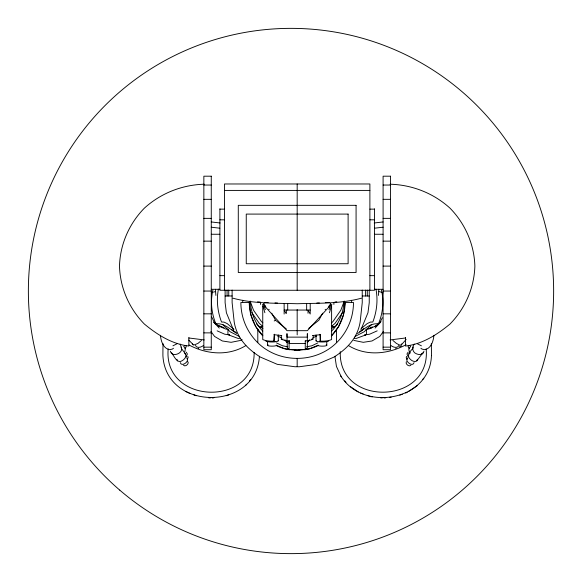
<?xml version="1.0" encoding="UTF-8"?>
<svg xmlns="http://www.w3.org/2000/svg" width="582" height="582" viewBox="0 0 582 582"><rect width="100%" height="100%" fill="white"/><g stroke="black" fill="none" stroke-linecap="round" stroke-linejoin="round"><path stroke-width="0.87" d="M225.11 290.12L225.11 302.669L226.398 312.752L233.477 329.943M225.11 296.012L227.06 295.991L227.067 290.091M227.06 295.991L228.748 295.983L228.748 290.083M232.116 290.076L232.116 302.618L234.219 322.122C236.939 338.149 247.19 348.764 260.489 357.137L277.287 364.339L294.936 366.747L299.424 366.747L317.066 364.339L333.864 357.137C347.163 348.764 357.413 338.149 360.134 322.122L362.244 302.618L362.237 290.083M242.738 301.993L242.738 300.283M378.482 295.43L378.787 289.261M168.183 348.894C162.953 404.388 254.96 407.575 254.145 352.488M340.266 351.579C338.149 407.349 431.386 404.927 426.169 348.894M250.456 302.189C250.995 312.869 255.112 323.41 262.744 331.056M433.917 335.297C433.452 341.016 431.102 348.749 424.525 349.673L422.045 349.098L420.881 348.254M240.017 338.164L238.154 338.462L227.918 334.65L227.969 329.325L225.583 329.012L218.134 325.811M262.06 335.087A47.913 47.913 0 0 1 249.263 302.487L240.868 302.487A56.309 56.309 0 0 0 257.36 342.303C278.538 363.75 315.815 363.75 336.993 342.303A56.309 56.309 0 0 0 353.485 302.487L345.09 302.487L343.46 314.891L338.673 326.444L331.514 335.778M414.078 362.608C412.805 367.591 403.908 360.855 407.735 357.879M417.418 359.29C417.163 362.87 412.34 361.444 410.71 359.647C406.061 356.402 409.772 351.288 412.944 348.494M259.434 356.279C255.847 411.663 165.557 410.994 162.902 355.427A487.476 487.461 0 0 1 163.04 343.686M431.451 355.427C430.098 400.518 364.165 412.289 341.263 376.692M218.425 289.116C216.249 300.086 217.566 311.617 221.531 322.028L223.997 322.086L227.242 323.636L233.891 329.347M381.028 321.62L375.244 326.204L368.777 329.012L366.384 329.325L366.442 334.65L356.199 338.462L354.336 338.164M414.209 344.057C411.525 347.527 412.485 352.67 416.85 353.98C419.367 355.129 423.761 354.598 423.929 351.186M212.903 290.098C210.226 301.287 211.462 313.247 215.886 323.832C224.128 322.806 230.356 329.463 236.823 333.53M329.339 305.448L328.161 307.798L307.332 330.678L287.028 330.678L266.192 307.798L265.021 305.448M329.477 312.73L331.827 304.422M273.984 341.125L274.355 334.286L273.984 341.125A7.755 1.491 0 0 1 269.772 341.117L265.967 340.674L262.751 339.568L262.751 306.227M305.252 341.023C308.329 340.244 315.226 340.826 313.043 335.472L320.369 334.708L320.369 341.125A7.755 1.491 0 0 0 324.589 341.117L328.394 340.674L331.609 339.568L331.609 306.227M229.213 335.145L229.424 334.505L229.09 335.094M329.012 309.697L330.896 304.262L330.46 303.506L329.012 307.158M344.268 301.047L340.805 310.257L332.802 321.751L331.493 322.857M392.857 340.397L396.393 343.416L399.536 345.017L400.685 345.126L401.762 343.926M360.876 329.943L367.962 312.752L369.243 302.669L369.243 290.134M184.821 351.855L185.425 348.502L184.174 347.199M398.968 345.417C397.579 348.72 392.879 347.287 390.806 345.424M382.279 317.75L379.617 323.294L375.077 328.081M308.111 341.059L307.332 342.674L309.5 339.844M322.646 313.196L318.892 320.187L308.693 328.394M412.798 347.963L413.351 347.032M408.389 345.41L408.178 346.916L409.401 348.676M406.563 356.38L406.207 357.413L407.109 359.443M406.352 361.648C405.014 363.888 409.233 367.402 410.921 365.154M416.872 360.884L422.867 352.728M383.443 331.354L379.799 336.432L372.036 340.965L363.263 342.318L353.791 340.39M342.587 312.549L335.072 323.345L331.602 326.276M186.095 356.897L187.375 354.023L186.247 352.161M187.251 359.443L188.146 357.413L187.797 356.38M331.609 331.056C339.241 323.41 343.358 312.869 343.897 302.189M245.408 385.648L246.593 384.266M249.547 380.912L250.726 379.522M422.612 379.537L423.791 378.198M401.449 344.755L406.149 339.444M363.757 328.517L361.829 330.511L359.632 331.711M337.786 323.898L335.974 325.833L331.442 328.554M183.672 346.654L184.45 345.861M184.952 348.676L186.175 346.916L185.964 345.41M361.044 328.757L367.118 323.636L370.356 322.086L372.822 322.028C376.794 311.617 378.104 300.086 375.936 289.116M371.462 324.705L364.15 331.798L355.136 336.411M201.503 340.397L197.967 343.416L193.668 345.126L188.794 340.106M287.232 341.699L287.232 347.84L289.108 349.695L305.252 349.695L307.354 347.84L307.354 341.561M176.95 343.802L172.934 345.817M377.383 324.785L380.599 322.319M173.472 348.254L172.316 349.098L169.828 349.673C163.251 348.749 160.901 341.016 160.436 335.297M203.547 345.424C201.474 347.287 196.774 348.72 195.392 345.417M357.53 333.53C363.997 329.463 370.225 322.806 378.467 323.832C382.891 313.247 384.127 301.287 381.45 290.098M408.717 391.424L417.294 385.648M410.186 347.199C407.807 348.356 408.993 351.543 410.368 353.048M408.113 352.161L406.978 354.023L408.258 356.897M408.891 353.914L409.59 353.449M421.739 353.892L422.437 353.434M274.202 320.98L275.461 320.187L286.344 328.939M242.119 339.539L240.119 340.528L231.098 342.318L222.317 340.965L214.554 336.432L210.91 331.354M259.805 327.542L262.489 326.087M260.365 327.484L262.591 326.298M317.845 342.907L311.879 345.773L306.598 346.807M312.665 337.887L316.703 336.047M377.201 330.845L369.628 334.206L366.442 334.65M399.31 346.894L401.689 345.846M372.495 326.946L370.312 327.717M245.837 345.599C228.355 356.271 206.581 354.453 189.048 345.01M370.945 328.095L372.458 327.448M374.713 326.466L376.219 325.811M211.281 292.892L212.874 292.237M317.001 345.693L309.58 348.771L297.176 350.4L290.338 349.506M406.12 344.682C388.361 354.271 366.289 356.497 348.523 345.599M226.238 395.716L228.741 394.836M399.79 395.12L402.293 394.232M405.618 392.996L407.284 392.406M282.99 339.088L281.317 339.364L281.317 335.472L273.984 334.708M325.12 309.464L325.6 309.326M361.509 298.173C340.637 303.877 318.63 303.069 297.176 303.731C275.73 303.069 253.723 303.877 232.851 298.173M365.925 329.448L366.384 329.325M213.55 292.062L215.573 291.553L215.573 289.261M395.68 348.371L396.146 348.298M368.893 328.495L370.523 328.284M204.282 184.21C182.071 184.836 160.77 193.217 144.321 208.196C129.117 223.743 120.132 244.331 119.492 266.098C120.132 287.872 129.117 308.46 144.321 324.007C157.147 334.614 172.003 344.151 188.866 346.035L188.866 337.48M390.078 339.939L405.487 337.982M374.197 222.986L383.123 221.953M374.517 228.202L383.123 227.206M212.124 397.972L213.914 397.797M384.011 397.986L385.801 397.797M389.373 397.361L391.162 397.179M281.317 335.472L281.783 335.428M334.977 301.963L336.782 301.803M320.369 334.708L320.005 334.286L320.231 340.688M316.819 303.047L319.373 302.931M325.323 302.647L329.579 302.444M228.748 295.983L232.116 295.969M203.853 185.04L211.266 185.04M383.094 185.04L390.5 185.04M224.47 190.416L369.89 190.416M203.853 199.328L211.266 199.328M383.094 199.328L390.5 199.328M219.901 209.134L224.47 209.134M369.89 209.134L374.459 209.134M203.853 218.366L211.266 218.366M383.094 218.366L390.5 218.366M219.901 219.814L224.47 219.814M369.89 219.814L374.459 219.814M211.302 234.255L219.901 234.255M374.459 234.255L383.058 234.255M203.853 241.144L211.266 241.144M383.094 241.144L390.5 241.144M203.853 266.098L211.266 266.098M383.094 266.098L390.5 266.098M219.901 275.65L224.47 275.65M369.89 275.65L374.459 275.65M211.302 289.298L219.901 289.298M374.459 289.298L383.058 289.298M203.853 291.051L211.266 291.051M383.094 291.051L390.5 291.051M310.213 310.053L284.14 310.053L285.98 313.385M203.853 313.836L211.266 313.836M383.094 313.836L390.5 313.836M203.853 332.875L211.266 332.875M383.094 332.875L390.5 332.875M281.317 339.364L287.028 341.023L289.108 341.023M289.108 343.547L305.252 343.547M203.853 347.156L211.266 347.156M383.094 347.156L390.5 347.156M362.244 295.969L369.243 296.012M264.781 302.444L268.178 302.604M274.988 302.931L277.541 303.047M257.579 301.803L260.278 302.043M312.57 335.428L313.043 335.472M313.043 339.364L311.603 339.153M211.237 221.953L220.156 222.986M211.237 227.206L219.836 228.202M370.61 396.655L372.4 396.844M380.439 397.797L382.228 397.986M208.552 397.768L210.342 398.001M390.078 184.21C412.289 184.836 433.583 193.217 450.032 208.196C465.236 223.743 474.221 244.331 474.868 266.098C474.221 287.872 465.236 308.46 450.032 324.007C437.213 334.614 422.35 344.151 405.487 346.035L405.487 337.48M188.866 337.982L204.282 339.939M288.628 349.28L284.773 348.771L277.352 345.693M227.918 334.65L224.725 334.206L217.151 330.845M287.763 346.807L282.481 345.773L276.508 342.907M224.041 327.717L218.09 325.287M198.207 348.298L198.68 348.371M378.78 291.553L380.803 292.062M227.969 329.325L228.435 329.448M268.76 309.326L269.24 309.464M421.419 345.817L417.41 343.802M360.622 392.996L363.117 393.927M367.278 395.425L369.781 396.357M190.401 393.621L185.643 391.417M193.733 394.807L196.229 395.745M289.108 343.242L289.152 340.739M381.479 292.237L383.072 292.892M277.65 336.047L281.688 337.887M239.217 336.411L230.203 331.798L222.899 324.705M331.762 326.298L333.995 327.484M331.871 326.087L334.548 327.542M236.19 332.511L231.745 329.747M320.005 340.703L320.369 341.125M262.918 328.554L258.386 325.833L256.567 323.898M184.763 353.449C187.68 355.333 184.69 359.247 182.537 360.476C177.066 364.499 174.222 355.958 171.494 352.728M186.618 357.879C190.445 360.855 181.548 367.591 180.282 362.608M187.608 361.386C189.994 363.284 185.149 367.613 183.439 365.154M171.916 353.434L172.614 353.892M350.379 386.615L358.243 391.926M213.754 322.319L216.322 324.29M213.965 322.13L219.108 326.204M262.86 322.857L261.558 321.751L253.548 310.257L250.093 301.047M262.751 326.276L259.281 323.345L251.766 312.549M409.903 345.861L410.681 346.654M219.276 328.081L214.736 323.294L211.703 316.972M344.813 380.89L345.992 382.265M284.86 339.844L287.028 342.674L285.857 340.252M262.846 335.778L255.68 326.444L250.893 314.891L249.263 302.487M181.417 348.494L185.462 353.914M177.488 360.884L176.935 359.29M181.002 347.032C184.661 352.968 171.617 358.163 170.424 351.186M365.27 335.094L364.929 334.505L365.14 335.145M271.714 313.196L275.461 320.187M340.521 375.266L341.263 376.845L336.44 366.434L334.919 356.279M265.348 307.158L263.901 303.506L263.457 304.262L265.348 309.697M192.598 343.926L192.911 344.755M180.144 344.057L181.555 347.963M262.526 304.422L264.875 312.73M215.573 291.553L215.878 295.43M374.459 208.814L374.459 290.265L219.901 290.265L219.901 208.814M369.89 290.265L369.89 183.977L224.47 183.977L224.47 290.265M367.293 290.105L367.293 295.991M365.605 290.098L365.605 295.983M351.615 300.283L351.615 301.993M336.549 329.216L336.549 342.645M333.893 302.807L333.893 304.43M326.8 341.685L326.8 345.301M316.026 335.028L316.026 340.783M310.213 303.811L310.213 314.047L308.009 310.053L308.009 313.254M307.332 341.023L307.354 333.632L307.332 337.131L287.028 337.131L286.984 333.632L287.028 341.023M306.649 303.811L306.649 310.053M305.252 340.725L305.252 349.695M297.176 183.977L297.176 290.265M297.176 309.508L297.176 334.876M297.176 358.345L297.176 366.616M289.108 340.725L289.108 349.695M287.704 303.811L287.704 310.053M286.351 310.053L286.351 313.254M284.14 303.811L284.14 314.047M278.327 335.028L278.327 340.783M267.553 341.685L267.553 345.301M260.467 302.807L260.467 304.43M257.804 329.216L257.804 342.645M431.313 343.686A487.476 487.461 0 0 1 431.466 355.427M326.204 344.871A4.445 0.851 0 0 1 322.937 346.152A4.445 0.851 0 0 1 318.056 345.082M328.466 340.47A6.322 1.215 0 0 1 322.355 341.998A6.322 1.215 0 0 1 316.244 340.47M325.498 341.387A4.445 0.851 0 0 1 324.581 341.525M320.129 341.525A4.445 0.851 0 0 1 319.205 341.387M276.297 345.082A4.445 0.851 0 0 1 271.423 346.152A4.445 0.851 0 0 1 268.149 344.871M278.109 340.47A6.322 1.215 0 0 1 272.827 341.983A6.322 1.215 0 0 1 265.676 340.783M275.148 341.387A4.445 0.851 0 0 1 274.231 341.525M269.779 341.525A4.445 0.851 0 0 1 268.855 341.387M345.09 302.487A47.913 47.913 0 0 1 331.682 335.734M317.976 345.65A47.913 47.913 0 0 1 306.096 349.564M299.854 350.328A47.913 47.913 0 0 1 294.507 350.328M288.257 349.564A47.913 47.913 0 0 1 276.377 345.65M211.266 176.193L203.853 176.193L203.853 349.717L211.266 349.717L211.266 176.193M390.5 176.193L383.094 176.193L383.094 349.717L390.5 349.717L390.5 176.193M356.075 205.33L238.285 205.33L238.285 272.5L356.075 272.5L356.075 205.33M348.109 214.089L246.251 214.089L246.251 263.741L348.109 263.741L348.109 214.089M119.732 490.109A262.642 262.642 0 0 0 549.073 339.772A262.642 262.642 0 0 0 204.202 43.119A262.642 262.642 0 0 0 119.732 490.109"/></g></svg>
